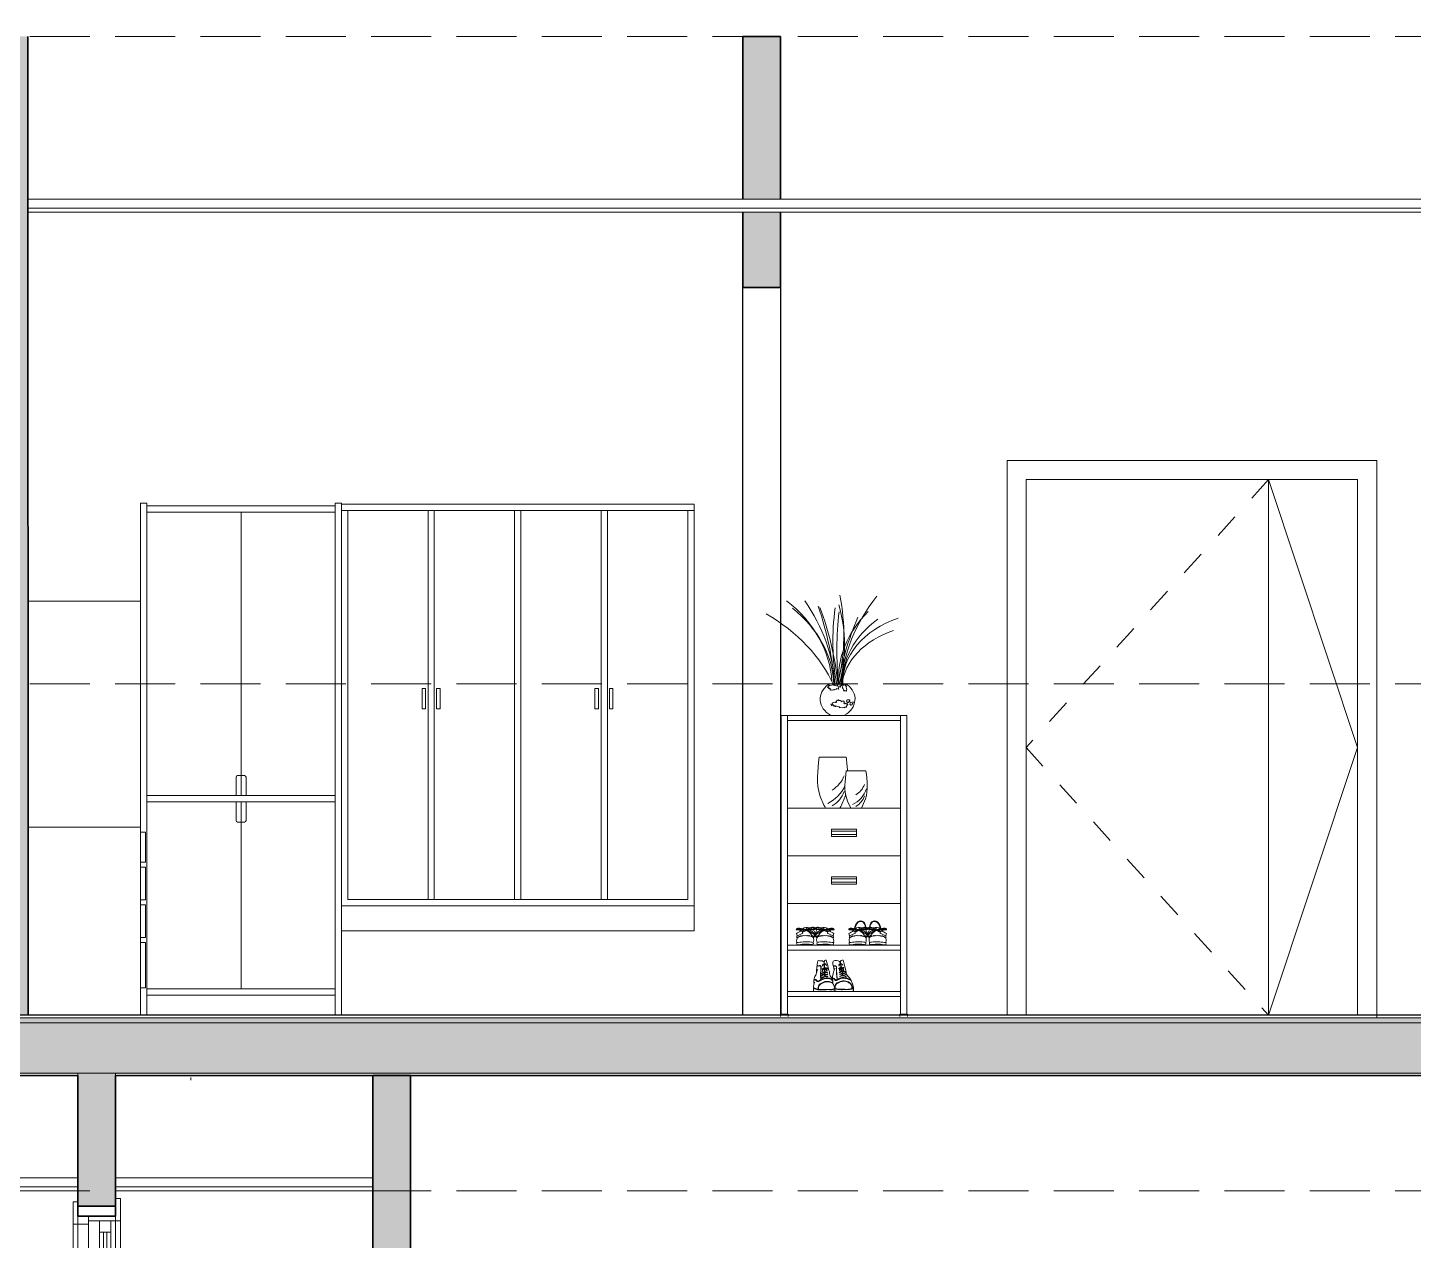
# Model space of a CAD drawing. Header units: millimetres. Extents: x -9559 to 23034, y -7226 to 22400.
# Drawn here: x 151.73 to 157.25, y 49.97 to 54.8 of the extents above; entities that cross this region are included whole.
import ezdxf

# ---------------------------------------------------------------- set-up
doc = ezdxf.new("R2010")
doc.units = ezdxf.units.MM
doc.header["$LTSCALE"] = 0.02
for name, pattern in [('0', [0]), ('ACAD_ISO02W100', [15, 12, -3]), ('DASHED2', [0.375, 0.25, -0.125])]:
    doc.linetypes.add(name, pattern=pattern)
for name, color, linetype, lineweight in [('A-CLNG', 252, 'Continuous', 9), ('A-DOOR', 8, '0', 18), ('A-DOOR-FRAM', 8, 'Continuous', 18), ('A-FLOR', 252, 'Continuous', 30), ('A-FLOR-LEVL', 251, 'ACAD_ISO02W100', 9), ('A-FLOR-MCUT', 251, 'Continuous', 18), ('A-FLOR-PATT', 8, 'Continuous', 18), ('A-GLAZ', 252, 'Continuous', 20), ('A-Mueble Baño', 9, 'Continuous', 9), ('A-Mueble cocina', 9, 'Continuous', 9), ('A-WALL', 113, 'Continuous', 18), ('AQ-MUROS', 7, 'Continuous', 35), ('S-COLS', 19, 'Continuous', 18), ('S-STRS', 9, 'Continuous', 18)]:
    doc.layers.add(name, color=color, linetype=linetype, lineweight=lineweight)

# ---------------------------------------------------------------- blocks, each defined once
blk = doc.blocks.new('Puerta de 2 hojas desigual - 1321 x 2134mm-512479-Sección 3')
at = {"layer": 'A-DOOR', "linetype": 'DASHED2', "ltscale": 15}
for p, q in [((9.1832, 6.034), (8.2172, 4.967)), ((8.2172, 4.967), (9.1832, 3.9))]:
    blk.add_line(p, q, dxfattribs=at)
at = {"layer": 'A-DOOR'}
for p, q in [((9.1832, 6.034), (9.5382, 4.967)), ((9.1832, 6.034), (9.1832, 3.9)), ((9.5382, 4.967), (9.1832, 3.9))]:
    blk.add_line(p, q, dxfattribs=at)
at = {"layer": 'A-DOOR-FRAM', "lineweight": 9}
for p, q in [((9.6142, 6.11), (8.1412, 6.11)), ((8.1412, 6.11), (8.1412, 3.9)), ((9.6142, 3.8896), (9.6142, 6.11)), ((8.2172, 6.034), (9.5382, 6.034)), ((8.2172, 3.9), (8.2172, 6.034)), ((9.5382, 6.034), (9.5382, 3.9))]:
    blk.add_line(p, q, dxfattribs=at)
blk = doc.blocks.new('Ventana corredera de 2 hojas 1 - 0915 x 1220mm-524755-Sección 3')
at = {"layer": 'A-GLAZ'}
for p, q in [((4.3982, 3.1572), (4.3982, 3.0683)), ((4.4172, 3.1572), (4.3982, 3.1572)), ((4.4172, 3.0683), (4.4172, 3.1572)), ((4.5862, 3.1699), (4.5672, 3.1699)), ((4.5672, 3.1699), (4.5672, 3.0809)), ((4.5862, 3.0809), (4.5862, 3.1699)), ((4.4593, 3.1), (4.4172, 3.1)), ((4.4172, 3.1), (4.4172, 3.0683)), ((4.4593, 3.0683), (4.4593, 3.1)), ((4.4593, 3.1), (4.4593, 3.0809)), ((4.5672, 3.1), (4.4593, 3.1)), ((4.5672, 3.0809), (4.5672, 3.1)), ((4.3982, 3.0683), (4.4172, 3.0683)), ((4.3982, 2.5317), (4.3982, 3.0683)), ((4.4172, 3.0683), (4.4172, 2.5317)), ((4.4172, 3.0683), (4.4593, 3.0683)), ((4.4172, 2.5317), (4.4172, 3.0683)), ((4.4593, 3.0809), (4.5672, 3.0809)), ((4.4593, 2.5317), (4.4593, 3.0683)), ((4.5037, 3.0365), (4.5037, 2.5635)), ((4.5037, 2.5635), (4.5037, 3.0365)), ((4.5482, 3.0365), (4.5482, 2.5635)), ((4.5672, 3.0809), (4.5862, 3.0809)), ((4.5672, 2.519), (4.5672, 3.0809)), ((4.5672, 3.0809), (4.5672, 2.519)), ((4.5862, 3.0809), (4.5862, 2.519)), ((4.3982, 2.5317), (4.3982, 2.4427)), ((4.4172, 2.5317), (4.3982, 2.5317)), ((4.4172, 2.4427), (4.4172, 2.5317)), ((4.4593, 2.5317), (4.4172, 2.5317)), ((4.4172, 2.5317), (4.4172, 2.5)), ((4.4172, 2.5), (4.4593, 2.5)), ((4.4593, 2.5), (4.4593, 2.5317)), ((4.4593, 2.519), (4.4593, 2.5)), ((4.5672, 2.519), (4.4593, 2.519)), ((4.4593, 2.5), (4.5672, 2.5)), ((4.5989, 2.519), (4.5672, 2.519)), ((4.5672, 2.519), (4.5672, 2.5)), ((4.5672, 2.5), (4.5672, 2.519)), ((4.5672, 2.5), (4.5989, 2.5)), ((4.5989, 2.5), (4.5989, 2.519)), ((4.3982, 2.4427), (4.4172, 2.4427))]:
    blk.add_line(p, q, dxfattribs=at)
at = {"layer": 'A-GLAZ', "lineweight": 18}
for p, q in [((4.5482, 3.0809), (4.5037, 3.0809)), ((4.5037, 3.0809), (4.5037, 3.0365)), ((4.5037, 3.0365), (4.5482, 3.0365)), ((4.5196, 3.0365), (4.5196, 2.5635)), ((4.5323, 3.0365), (4.5196, 3.0365)), ((4.5323, 2.5635), (4.5323, 3.0365)), ((4.5482, 3.0365), (4.5482, 3.0809)), ((4.5482, 2.5635), (4.5037, 2.5635)), ((4.5037, 2.5635), (4.5037, 2.519)), ((4.5196, 2.5635), (4.5323, 2.5635)), ((4.5482, 2.519), (4.5482, 2.5635)), ((4.5037, 2.519), (4.5482, 2.519))]:
    blk.add_line(p, q, dxfattribs=at)
blk = doc.blocks.new('Hormigón-Cuadrado-Pilar - Columna 15x15-V15-Sección 3')
at = {"layer": 'S-COLS'}
h = blk.add_hatch(dxfattribs=at)
h.set_pattern_fill('FP_2', color=256, style=0, pattern_type=2)
h.set_pattern_definition([(0, (3.374, 6.808), (0.8128, 0.2032), [0.03353, -0.57607, 0.03353, -0.57607, -3.251]), (0, (3.374, 6.808), (0.8128, 0.2032), [-1.219, 0.03353, -1.186, 0.03353, -0.57607, -1.422]), (0, (3.374, 6.808), (0.8128, 0.2032), [-3.048, 0.03353, -0.37287, 0.03353, -0.98247]), (120, (3.679, 6.91), (-0.582376, 0.602305), [0.03353, -0.57607, 0.03353, -0.57607, -3.251]), (120, (3.679, 6.91), (-0.582376, 0.602305), [-1.219, 0.03353, -1.186, 0.03353, -0.57607, -1.422]), (120, (3.679, 6.91), (-0.582376, 0.602305), [-3.048, 0.03353, -0.37287, 0.03353, -0.98247]), (240, (3.78, 7.316), (-0.230424, -0.805505), [0.03353, -0.57607, 0.03353, -0.57607, -3.251]), (240, (3.78, 7.316), (-0.230424, -0.805505), [-1.219, 0.03353, -1.186, 0.03353, -0.57607, -1.422]), (240, (3.78, 7.316), (-0.230424, -0.805505), [-3.048, 0.03353, -0.37287, 0.03353, -0.98247])])
h.paths.add_polyline_path([(7.2172, 7.7466), (7.2172, 7.8), (7.0672, 7.8), (7.0672, 7.7466)])
for p, q in [((7.0672, 7.8), (7.0672, 7.7466)), ((7.2172, 7.8), (7.0672, 7.8)), ((7.2172, 7.8), (7.2172, 7.7466))]:
    blk.add_line(p, q, dxfattribs=at)

msp = doc.modelspace()

# ---------------------------------------------------------------- hatches: boundary and pattern name
at = {"layer": 'A-FLOR'}
msp.add_hatch(color=256, dxfattribs=at).paths.add_polyline_path([(158.6713, 50.8338), (158.7072, 50.8338), (158.7072, 50.8538), (148.4072, 50.8538), (148.4072, 50.8338), (158.1706, 50.8338)])
h = msp.add_hatch(color=256, dxfattribs=at)
h.paths.add_polyline_path([(153.1631, 50.6238), (158.7072, 50.6238), (158.7072, 50.6338), (152.0822, 50.6338), (152.0822, 50.6238), (152.1616, 50.6238)])
h.paths.add_polyline_path([(149.6572, 50.6238), (151.9322, 50.6238), (151.9322, 50.6338), (149.6572, 50.6338)])
h.paths.add_polyline_path([(149.5072, 50.6238), (149.5072, 50.6338), (148.4072, 50.6338), (148.4072, 50.6238), (149.1571, 50.6238)])
at = {"layer": 'A-FLOR-PATT'}
h = msp.add_hatch(color=256, dxfattribs=at)
h.paths.add_polyline_path([(143.1322, 50.5788), (142.9822, 50.5788), (142.9822, 49.3738), (143.1322, 49.3738)])
h.paths.add_polyline_path([(148.5572, 55.7516), (148.4072, 55.7516), (148.4072, 54.0038), (148.5572, 54.0038), (148.5572, 54.0338)])
h.paths.add_polyline_path([(148.5572, 53.0238), (148.4072, 53.0238), (148.4072, 53.0066), (148.4072, 50.8638), (148.5572, 50.8638)])
h.paths.add_polyline_path([(150.4572, 54.7638), (150.3072, 54.7638), (150.3072, 53.0038), (150.4572, 53.0038), (150.4572, 53.0388)])
h.paths.add_polyline_path([(151.7322, 54.7638), (151.5822, 54.7638), (151.5822, 50.8638), (151.7335, 50.8638)])
h.paths.add_polyline_path([(154.7322, 54.7638), (154.5822, 54.7638), (154.5822, 54.7104), (154.5822, 54.1158), (154.7322, 54.1158)])
h.paths.add_polyline_path([(154.7322, 54.0638), (154.5822, 54.0638), (154.5822, 53.7638), (154.7322, 53.7638)])
h.paths.add_polyline_path([(158.8572, 55.7516), (158.7072, 55.7516), (158.7072, 53.6738), (158.8572, 53.6738)])
h.paths.add_polyline_path([(158.8572, 51.3238), (158.7072, 51.3238), (158.7072, 50.6238), (158.8572, 50.6238)])
h.paths.add_polyline_path([(158.8572, 50.6238), (158.7072, 50.6238), (158.7072, 48.9848), (158.8572, 48.9848)])
h.paths.add_polyline_path([(153.2572, 50.6238), (153.1072, 50.6238), (153.1072, 49.1038), (153.2572, 49.1038), (153.2572, 49.1338)])
h.paths.add_polyline_path([(152.0822, 49.4238), (151.9322, 49.4238), (151.9322, 49.4066), (151.9322, 46.9638), (152.0822, 46.9638)])
h.paths.add_polyline_path([(149.6572, 50.6238), (149.6572, 50.6338), (149.5072, 50.6338), (149.5072, 50.6238), (149.5072, 48.7822), (149.5072, 47.5638), (149.6572, 47.5638), (149.6572, 47.6088), (149.6572, 47.6788)])
h.paths.add_polyline_path([(149.6572, 47.4112), (149.6572, 47.5638), (149.5072, 47.5638), (149.5072, 46.9638), (149.6572, 46.9638)])
for points in [[(158.7072, 50.6338), (158.7072, 50.8338), (148.4072, 50.8338), (148.4072, 50.6338), (158.6713, 50.6338)], [(152.0822, 50.6238), (152.0822, 50.6338), (151.9322, 50.6338), (151.9322, 50.6238), (151.9322, 50.1038), (152.0822, 50.1038), (152.0822, 50.1338)]]:
    msp.add_hatch(color=256, dxfattribs=at).paths.add_polyline_path(points)

# ---------------------------------------------------------------- linework, layer by layer
at = {"layer": 'A-CLNG'}
for p, q in [((158.7072, 54.1158), (151.7322, 54.1158)), ((158.7072, 54.0798), (151.7322, 54.0798)), ((151.7322, 54.0638), (158.7072, 54.0638)), ((151.9322, 50.2158), (149.6572, 50.2158)), ((153.1072, 50.2158), (152.0822, 50.2158)), ((151.9322, 50.1798), (149.6572, 50.1798)), ((149.6572, 50.1638), (151.9322, 50.1638)), ((153.1072, 50.1798), (152.0822, 50.1798)), ((152.0822, 50.1638), (153.1072, 50.1638))]:
    msp.add_line(p, q, dxfattribs=at)
at = {"layer": 'A-FLOR'}
for p, q in [((151.7322, 50.8638), (148.5801, 50.8638)), ((158.2772, 50.8638), (151.5822, 50.8638)), ((149.6572, 50.6238), (151.9322, 50.6238)), ((152.0822, 50.6238), (158.7072, 50.6238))]:
    msp.add_line(p, q, dxfattribs=at)
at = {"layer": 'A-FLOR-LEVL'}
for p, q in [((138.4804, 54.7638), (162.7307, 54.7638)), ((138.4804, 54.0638), (162.7307, 54.0638)), ((138.4804, 52.1838), (162.7307, 52.1838)), ((138.4804, 50.8638), (162.7307, 50.8638)), ((138.4804, 50.1638), (162.7307, 50.1638))]:
    msp.add_line(p, q, dxfattribs=at)
at = {"layer": 'A-FLOR-MCUT'}
for p, q in [((158.7072, 50.8538), (148.4072, 50.8538)), ((158.7072, 50.8338), (148.4072, 50.8338)), ((158.7072, 50.6338), (148.4072, 50.6338))]:
    msp.add_line(p, q, dxfattribs=at)
at = {"layer": 'A-Mueble Baño'}
for p, q in [((151.7322, 52.5138), (151.7322, 50.8638)), ((151.7322, 52.5138), (152.1822, 52.5138)), ((152.1822, 52.5138), (152.1822, 50.8638)), ((151.7322, 51.6138), (152.1822, 51.6138)), ((152.1822, 51.5938), (152.2022, 51.5938)), ((152.2022, 51.5938), (152.2022, 51.4738)), ((152.1822, 51.4738), (152.2022, 51.4738)), ((152.1822, 51.4538), (152.2022, 51.4538)), ((152.2022, 51.4538), (152.2022, 51.3238)), ((152.1822, 51.3238), (152.2022, 51.3238)), ((152.1822, 51.3038), (152.2022, 51.3038)), ((152.2022, 51.3038), (152.2022, 51.1738)), ((152.1822, 51.1738), (152.2022, 51.1738)), ((152.1822, 51.1538), (152.2022, 51.1538)), ((152.2022, 51.1538), (152.2022, 50.9738)), ((152.1822, 50.9738), (152.2022, 50.9738)), ((151.7322, 50.8638), (152.1822, 50.8638))]:
    msp.add_line(p, q, dxfattribs=at)
at = {"layer": 'A-Mueble cocina'}
for p, q in [((152.2072, 52.9038), (152.1822, 52.9038)), ((152.1822, 52.9038), (152.1822, 50.8638)), ((152.2072, 52.9038), (152.2072, 50.8638)), ((152.9572, 52.8938), (152.2072, 52.8938)), ((152.9572, 50.8638), (152.9572, 52.9038)), ((152.9822, 52.9038), (152.9572, 52.9038)), ((152.9822, 50.8638), (152.9822, 52.9038)), ((152.9822, 52.9003), (152.9822, 51.2003)), ((154.3872, 52.9003), (152.9822, 52.9003)), ((154.3872, 51.2003), (154.3872, 52.9003)), ((152.9572, 52.8688), (152.2072, 52.8688)), ((152.5822, 52.8688), (152.5822, 51.7388)), ((154.3872, 52.8753), (152.9822, 52.8753)), ((153.0072, 52.8753), (153.0072, 51.3253)), ((153.3272, 52.8753), (153.3272, 51.3253)), ((153.3522, 52.8753), (153.3522, 51.3253)), ((153.6722, 52.8753), (153.6722, 51.3253)), ((153.6972, 52.8753), (153.6972, 51.3253)), ((154.0172, 52.8753), (154.0172, 51.3253)), ((154.0422, 52.8753), (154.0422, 51.3253)), ((154.3622, 51.3253), (154.3622, 52.8753)), ((154.9206, 52.1718), (154.9186, 52.1693)), ((154.9214, 52.1746), (154.9206, 52.1718)), ((154.921, 52.1806), (154.9263, 52.1806)), ((154.9239, 52.1768), (154.9214, 52.1746)), ((154.9263, 52.1806), (154.9239, 52.1768)), ((154.9616, 52.1715), (154.9677, 52.1718)), ((154.9632, 52.1681), (154.9616, 52.1715)), ((154.9677, 52.1718), (154.9701, 52.1706)), ((154.9701, 52.1725), (154.9714, 52.1762)), ((154.9701, 52.1706), (154.9701, 52.1725)), ((154.9714, 52.1762), (154.9762, 52.1771)), ((154.9762, 52.1771), (154.9778, 52.1743)), ((154.9778, 52.1743), (154.9787, 52.1715)), ((154.9787, 52.1715), (154.9791, 52.169)), ((154.9896, 52.1784), (154.9908, 52.1799)), ((154.9916, 52.1759), (154.9896, 52.1784)), ((154.9908, 52.1799), (154.9933, 52.1802)), ((154.9941, 52.1721), (154.9916, 52.1759)), ((154.9933, 52.1802), (154.9956, 52.1818)), ((154.9937, 52.1693), (154.9941, 52.1721)), ((154.9956, 52.1818), (154.9974, 52.1806)), ((154.9186, 52.1693), (154.9214, 52.1687)), ((154.9214, 52.1687), (154.9227, 52.17)), ((154.9227, 52.17), (154.9259, 52.1687)), ((154.9251, 52.1672), (154.9235, 52.1659)), ((154.9235, 52.1659), (154.9271, 52.1653)), ((154.9259, 52.1687), (154.9251, 52.1672)), ((154.9271, 52.1653), (154.9287, 52.1653)), ((154.9308, 52.1637), (154.9283, 52.1609)), ((154.9283, 52.1609), (154.932, 52.1594)), ((154.9287, 52.1653), (154.9308, 52.1637)), ((154.932, 52.1594), (154.934, 52.1603)), ((154.934, 52.1603), (154.9389, 52.1594)), ((154.9389, 52.1594), (154.9429, 52.1609)), ((154.9429, 52.1609), (154.9462, 52.16)), ((154.9438, 52.1615), (154.9523, 52.1637)), ((154.9462, 52.16), (154.9438, 52.1615)), ((154.9523, 52.1637), (154.9547, 52.1631)), ((154.9547, 52.1631), (154.9551, 52.1656)), ((154.9551, 52.1656), (154.9584, 52.164)), ((154.9553, 52.1142), (154.9564, 52.1173)), ((154.9564, 52.1173), (154.9575, 52.1198)), ((154.9575, 52.1198), (154.9604, 52.1185)), ((154.9584, 52.164), (154.9636, 52.1634)), ((154.9604, 52.1185), (154.9623, 52.121)), ((154.9623, 52.121), (154.9648, 52.1181)), ((154.9624, 52.1653), (154.9632, 52.1681)), ((154.9636, 52.1634), (154.9624, 52.1653)), ((154.9648, 52.1181), (154.9693, 52.1181)), ((154.9693, 52.1181), (154.9737, 52.1148)), ((154.9758, 52.1152), (154.9844, 52.1164)), ((154.9791, 52.169), (154.9815, 52.165)), ((154.9815, 52.165), (154.9839, 52.1597)), ((154.9839, 52.1597), (154.9831, 52.1569)), ((154.9831, 52.1569), (154.9864, 52.1565)), ((154.9844, 52.1164), (154.9844, 52.1135)), ((154.9864, 52.1565), (154.9872, 52.1587)), ((154.9872, 52.1587), (154.99, 52.1559)), ((154.99, 52.1559), (154.9953, 52.155)), ((154.9966, 52.1177), (154.9936, 52.1171)), ((154.9936, 52.1171), (154.9963, 52.1152)), ((154.9945, 52.1659), (154.9937, 52.1693)), ((154.9957, 52.1622), (154.9945, 52.1659)), ((154.9953, 52.1587), (154.9957, 52.1622)), ((154.9953, 52.155), (154.9953, 52.1587)), ((154.9971, 52.1206), (154.9966, 52.1177)), ((155.0014, 52.12), (154.9971, 52.1206)), ((155.006, 52.1208), (155.0014, 52.12)), ((155.0093, 52.1195), (155.006, 52.1208)), ((155.0063, 52.1156), (155.0066, 52.1191)), ((155.0066, 52.1191), (155.0093, 52.1195)), ((154.9335, 52.1011), (154.9329, 52.1032)), ((154.9329, 52.1032), (154.938, 52.103)), ((154.9351, 52.0986), (154.9335, 52.1011)), ((154.938, 52.0974), (154.9351, 52.0986)), ((154.938, 52.103), (154.9386, 52.1061)), ((154.9389, 52.1001), (154.938, 52.0974)), ((154.9386, 52.1061), (154.9405, 52.1096)), ((154.9421, 52.1001), (154.9389, 52.1001)), ((154.9405, 52.1096), (154.9434, 52.11)), ((154.9437, 52.0986), (154.9421, 52.1001)), ((154.9434, 52.11), (154.9467, 52.1113)), ((154.9443, 52.0938), (154.9437, 52.0986)), ((154.9467, 52.0972), (154.9443, 52.0938)), ((154.9467, 52.1113), (154.9491, 52.1096)), ((154.9491, 52.0963), (154.9467, 52.0972)), ((154.9491, 52.1096), (154.9526, 52.1121)), ((154.951, 52.0932), (154.9491, 52.0963)), ((154.9523, 52.0953), (154.951, 52.0932)), ((154.9553, 52.0947), (154.9523, 52.0953)), ((154.9526, 52.1121), (154.9553, 52.1106)), ((154.9553, 52.1106), (154.9553, 52.1142)), ((154.9599, 52.0938), (154.9553, 52.0947)), ((154.9626, 52.0926), (154.9599, 52.0938)), ((154.9648, 52.0942), (154.9626, 52.0926)), ((154.9669, 52.0918), (154.9648, 52.0942)), ((154.9672, 52.0887), (154.9669, 52.0918)), ((154.9718, 52.0905), (154.9672, 52.0887)), ((154.9788, 52.0891), (154.9718, 52.0905)), ((154.9737, 52.1148), (154.9758, 52.1129)), ((154.9758, 52.1129), (154.9758, 52.1152)), ((154.9839, 52.0895), (154.9788, 52.0891)), ((154.9863, 52.1113), (154.9836, 52.1081)), ((154.9836, 52.1081), (154.9866, 52.1044)), ((154.9866, 52.0884), (154.9839, 52.0895)), ((154.9844, 52.1135), (154.9863, 52.1113)), ((154.9866, 52.1044), (154.9909, 52.1057)), ((154.9871, 52.0918), (154.9866, 52.0884)), ((154.9906, 52.092), (154.9871, 52.0918)), ((154.9947, 52.0909), (154.9906, 52.092)), ((154.9909, 52.1057), (154.9909, 52.1077)), ((154.9909, 52.1077), (154.9936, 52.105)), ((154.9936, 52.105), (154.9963, 52.103)), ((154.995, 52.0953), (154.9947, 52.0909)), ((154.9985, 52.1005), (154.995, 52.0953)), ((154.9963, 52.1152), (154.9955, 52.1129)), ((154.9955, 52.1129), (154.9982, 52.1104)), ((154.9963, 52.103), (154.9963, 52.1059)), ((154.9963, 52.1059), (154.9995, 52.1025)), ((154.9982, 52.1104), (155.0012, 52.1102)), ((154.9995, 52.1025), (154.9985, 52.1005)), ((155.0012, 52.1102), (155.0039, 52.1131)), ((155.0039, 52.1131), (155.0066, 52.1115)), ((155.0079, 52.1133), (155.0063, 52.1156)), ((155.0066, 52.1115), (155.0079, 52.1133)), ((155.0074, 52.1028), (155.0098, 52.1065)), ((155.0103, 52.1013), (155.0074, 52.1028)), ((155.0098, 52.1065), (155.0109, 52.1102)), ((155.0125, 52.0988), (155.0103, 52.1013)), ((155.0109, 52.1102), (155.0209, 52.1127)), ((155.0149, 52.1001), (155.0125, 52.0988)), ((155.0163, 52.0996), (155.0149, 52.1001)), ((155.0174, 52.1036), (155.0163, 52.0996)), ((155.0187, 52.1048), (155.0174, 52.1036)), ((155.0206, 52.1092), (155.0182, 52.1075)), ((155.0182, 52.1075), (155.0187, 52.1048)), ((155.0209, 52.1127), (155.0206, 52.1092)), ((154.7347, 52.0588), (155.2347, 52.0588)), ((154.7347, 52.0588), (154.7347, 50.8688)), ((154.7597, 52.0588), (154.7597, 50.8688)), ((154.7597, 52.0388), (155.2097, 52.0388)), ((155.2097, 52.0588), (155.2097, 50.8688)), ((155.2347, 52.0588), (155.2347, 50.8688)), ((154.886, 51.8918), (154.9932, 51.8918)), ((152.5622, 51.8128), (152.5622, 51.7388)), ((152.5682, 51.8188), (152.5962, 51.8188)), ((152.6022, 51.8128), (152.6022, 51.7388)), ((154.9936, 51.8377), (155.0723, 51.8377)), ((152.2072, 51.7388), (152.9572, 51.7388)), ((152.2072, 51.7138), (152.9572, 51.7138)), ((152.5622, 51.7138), (152.5622, 51.6398)), ((152.5822, 51.7138), (152.5822, 50.9688)), ((152.6022, 51.7138), (152.6022, 51.6398)), ((155.2097, 51.6888), (154.7597, 51.6888)), ((152.5682, 51.6338), (152.5962, 51.6338)), ((154.9347, 51.5978), (155.0347, 51.5978)), ((154.9347, 51.5838), (155.0347, 51.5838)), ((154.7597, 51.4988), (155.2097, 51.4988)), ((154.9347, 51.4078), (155.0347, 51.4078)), ((154.9347, 51.3938), (155.0347, 51.3938)), ((152.9822, 51.3003), (154.3872, 51.3003)), ((153.0072, 51.3253), (154.3622, 51.3253)), ((154.7597, 51.3088), (155.2097, 51.3088)), ((152.9822, 51.2003), (154.3872, 51.2003)), ((154.7597, 51.1438), (155.2097, 51.1438)), ((154.7597, 51.1238), (155.2097, 51.1238)), ((152.2072, 50.9688), (152.9572, 50.9688)), ((154.7597, 50.9588), (155.2097, 50.9588)), ((154.8627, 50.973), (154.8628, 50.9604)), ((154.9412, 50.9598), (154.9295, 50.9588)), ((154.9484, 50.9597), (154.9412, 50.9598)), ((154.9483, 50.97), (154.9482, 50.9619)), ((154.9482, 50.9619), (154.9484, 50.9597)), ((155.0221, 50.9664), (155.0219, 50.9615)), ((155.0224, 50.9736), (155.0221, 50.9664)), ((152.2072, 50.9438), (152.9572, 50.9438)), ((154.7597, 50.9388), (155.2097, 50.9388)), ((152.1822, 50.8638), (152.9822, 50.8638)), ((154.7322, 50.8688), (154.7622, 50.8688)), ((154.7322, 50.8688), (154.7322, 50.8588)), ((154.7622, 50.8688), (154.7622, 50.8588)), ((155.2072, 50.8688), (155.2372, 50.8688)), ((155.2072, 50.8688), (155.2072, 50.8588)), ((155.2372, 50.8688), (155.2372, 50.8588))]:
    msp.add_line(p, q, dxfattribs=at)
for points in [[(153.3173, 52.1663), (153.3173, 52.0845), (153.3036, 52.0845), (153.3036, 52.1663)], [(153.3752, 52.1663), (153.3752, 52.0845), (153.3616, 52.0845), (153.3616, 52.1663)], [(154.0059, 52.1663), (154.0059, 52.0845), (153.9922, 52.0845), (153.9922, 52.1663)], [(154.0638, 52.1663), (154.0638, 52.0845), (154.0502, 52.0845), (154.0502, 52.1663)], [(154.9347, 51.6058), (155.0347, 51.6058), (155.0347, 51.5758), (154.9347, 51.5758)], [(154.9347, 51.4158), (155.0347, 51.4158), (155.0347, 51.3858), (154.9347, 51.3858)]]:
    msp.add_lwpolyline(points, close=True, dxfattribs=at)
for centre, radius, start, end in [((152.5682, 51.8128), 0.006, 90, 180), ((152.5962, 51.8128), 0.006, 0, 90), ((154.8811, 51.8564), 0.1106, 300.6056, 339.6439), ((154.854, 51.8416), 0.149, 296.4045, 334.5134), ((154.8819, 51.7937), 0.1106, 300.6056, 339.6439), ((154.9702, 51.8009), 0.1092, 296.4045, 341.4789), ((154.9901, 51.8117), 0.0811, 300.6056, 339.6439), ((154.9906, 51.7657), 0.0811, 300.6056, 339.6439), ((152.5682, 51.6398), 0.006, 180, 270), ((152.5962, 51.6398), 0.006, 270, 0), ((155.0842, 51.1965), 0.0596, 138.9442, 167.5065), ((155.0842, 51.1965), 0.0577, 138.9442, 167.5065), ((155.0513, 51.2199), 0.0198, 57.0768, 127.3678), ((155.0513, 51.2199), 0.0179, 57.0768, 127.3678), ((155.0355, 51.2113), 0.0347, 5.5276, 43.4895), ((155.0355, 51.2113), 0.0366, 4.9849, 43.4895), ((155.1224, 51.2113), 0.0366, 136.5105, 175.0151), ((155.1224, 51.2113), 0.0347, 136.5105, 174.4724), ((155.1066, 51.2199), 0.0198, 52.6322, 122.9232), ((155.1066, 51.2199), 0.0179, 52.6322, 122.9232), ((155.0737, 51.1965), 0.0577, 12.4935, 41.0558), ((155.0737, 51.1965), 0.0596, 12.4935, 41.0558), ((154.7958, 51.2058), 0.00148, 126.8752, 278.823), ((154.8038, 51.1993), 0.0117, 74.6811, 138.9378), ((154.8284, 51.1477), 0.0535, 104.3418, 128.6826), ((154.8167, 51.1942), 0.0222, 192.3775, 218.776), ((154.8139, 51.1719), 0.018, 148.1838, 171.7335), ((154.81, 51.2837), 0.0805, 260.0509, 275.5472), ((154.799, 51.2068), 0.00104, 87.0433, 226.0678), ((154.806, 51.2694), 0.0638, 263.0133, 276.0443), ((154.8057, 51.1748), 0.0336, 74.2479, 101.4332), ((153.7286, 53.4613), 2.5198, 295.1473, 295.6693), ((154.8021, 51.1786), 0.0033, 248.7397, 340.4747), ((154.8069, 51.1824), 0.00512, 251.0922, 328.2964), ((154.7994, 51.1099), 0.101, 70.73, 85.7527), ((154.825, 51.1867), 0.0194, 121.1352, 146.2367), ((154.8138, 51.1828), 0.00404, 229.6746, 327.2907), ((154.8111, 51.2146), 0.00882, 280.5029, 301.6422), ((154.8092, 51.1687), 0.0389, 61.753, 81.7229), ((154.8106, 51.1911), 0.00957, 354.2104, 61.4538), ((154.82, 51.1855), 0.00564, 240.5271, 313.3313), ((154.822, 51.191), 0.0132, 64.6476, 108.6665), ((154.8529, 51.1532), 0.0558, 107.5826, 128.4054), ((154.8362, 51.1805), 0.0332, 71.1894, 121.2529), ((154.8818, 51.0963), 0.1161, 112.6928, 122.3746), ((154.8273, 51.1852), 0.00511, 228.0653, 317.6552), ((154.8353, 51.187), 0.00673, 231.6061, 308.3939), ((154.836, 51.2069), 0.00148, 125.2967, 218.7051), ((154.7615, 51.0909), 0.1335, 46.6239, 56.7329), ((154.8379, 51.2059), 0.00354, 109.2322, 141.235), ((154.8364, 51.2049), 0.00158, 291.9885, 103.6744), ((154.8367, 51.2056), 0.00373, 313.8807, 88.0951), ((154.8382, 51.2037), 0.0013, 193.8798, 319.3546), ((154.7817, 51.0974), 0.1201, 51.5682, 61.3996), ((154.8428, 51.1842), 0.00411, 215.6958, 317.86), ((154.8417, 51.1746), 0.0282, 14.3402, 93.511), ((154.8487, 51.3048), 0.1011, 265.1124, 282.0656), ((154.8571, 51.1928), 0.0218, 88.786, 140.8868), ((154.8486, 51.2925), 0.0863, 264.4742, 281.1126), ((154.8577, 51.1951), 0.0181, 76.3652, 141.7391), ((154.8505, 51.1853), 0.00605, 219.8477, 296.7445), ((154.8492, 51.1922), 0.0189, 51.6514, 88.7356), ((154.8592, 51.1858), 0.00632, 102.4362, 177.9102), ((154.8326, 51.1573), 0.0352, 31.2815, 54.8502), ((154.8562, 51.1804), 0.00307, 190.1271, 315.4144), ((154.8597, 51.1904), 0.0243, 65.437, 94.9948), ((154.8233, 51.1434), 0.0596, 38.191, 54.6694), ((154.8636, 51.1792), 0.0053, 190.076, 256.1907), ((154.8598, 51.1925), 0.0202, 67.7597, 83.8417), ((154.8329, 51.1838), 0.0363, 356.4465, 35.0697), ((154.8704, 51.1714), 0.00878, 91.4483, 151.9801), ((154.8634, 51.1828), 0.00727, 264.2127, 339.2158), ((154.8679, 51.209), 0.00296, 168.3421, 225.3247), ((154.8799, 51.1904), 0.0243, 85.0052, 127.8649), ((154.891, 51.3048), 0.1011, 255.6055, 274.8876), ((154.8798, 51.1925), 0.0202, 96.1583, 124.5859), ((154.8911, 51.2925), 0.0863, 254.7236, 275.5258), ((154.9163, 51.1434), 0.0596, 125.3306, 141.809), ((154.8692, 51.1714), 0.00878, 28.0199, 88.5517), ((154.8763, 51.1828), 0.00727, 200.7842, 275.7873), ((154.8598, 51.1925), 0.0202, 55.4141, 60.3812), ((154.8486, 51.2925), 0.0863, 284.2572, 285.2764), ((154.9068, 51.1838), 0.0363, 144.9303, 183.5535), ((154.898, 51.1746), 0.0282, 86.489, 165.6598), ((154.8597, 51.1904), 0.0243, 52.1351, 59.2083), ((154.8717, 51.209), 0.00296, 335.8609, 11.6579), ((154.907, 51.1573), 0.0352, 125.1498, 148.7185), ((154.876, 51.1792), 0.0053, 283.8093, 349.924), ((154.8819, 51.1951), 0.0181, 38.2609, 103.6348), ((154.8904, 51.1922), 0.0189, 91.2644, 128.3486), ((154.8834, 51.1804), 0.00307, 224.5856, 349.8729), ((154.8805, 51.1858), 0.00632, 2.0898, 77.5638), ((154.8825, 51.1928), 0.0218, 39.1132, 91.214), ((154.9579, 51.0974), 0.1201, 118.6004, 128.4318), ((154.9781, 51.0909), 0.1335, 123.2671, 133.3761), ((154.8892, 51.1853), 0.00605, 243.2555, 320.1523), ((154.9035, 51.1805), 0.0332, 58.7471, 108.8106), ((154.8969, 51.1842), 0.00411, 222.14, 324.3042), ((154.903, 51.2056), 0.00373, 91.9049, 226.1193), ((154.9044, 51.187), 0.00673, 231.6061, 308.3939), ((154.9014, 51.2037), 0.0013, 220.6454, 346.1202), ((154.9032, 51.2049), 0.00158, 76.3256, 248.0115), ((154.8578, 51.0963), 0.1161, 57.6254, 67.3072), ((154.9017, 51.2059), 0.00354, 38.765, 70.7678), ((154.8867, 51.1532), 0.0558, 51.5946, 72.4174), ((154.9036, 51.2069), 0.00148, 321.2949, 54.7033), ((154.9402, 51.1099), 0.101, 94.2473, 109.27), ((154.9123, 51.1852), 0.00511, 222.3448, 311.9347), ((154.9304, 51.1687), 0.0389, 98.2771, 118.247), ((154.9177, 51.191), 0.0132, 71.3335, 115.3524), ((154.9196, 51.1855), 0.00564, 226.6687, 299.4729), ((154.929, 51.1911), 0.00957, 118.5462, 185.7896), ((156.011, 53.4613), 2.5198, 244.3307, 244.8527), ((154.9297, 51.2837), 0.0805, 264.4528, 279.9491), ((154.9258, 51.1828), 0.00404, 212.7093, 310.3254), ((154.9285, 51.2146), 0.00882, 238.3578, 259.4971), ((154.9112, 51.1477), 0.0535, 51.3174, 75.6582), ((154.9146, 51.1867), 0.0194, 33.7633, 58.8648), ((154.9339, 51.1748), 0.0336, 78.5668, 105.7521), ((154.9336, 51.2694), 0.0638, 263.9557, 276.9867), ((154.9328, 51.1824), 0.00512, 211.7036, 288.9078), ((154.9358, 51.1993), 0.0117, 41.0622, 105.3189), ((154.9375, 51.1786), 0.0033, 199.5253, 291.2603), ((154.9229, 51.1942), 0.0222, 321.224, 347.6225), ((154.9407, 51.2068), 0.00104, 313.9322, 92.9567), ((154.9258, 51.1719), 0.018, 8.2665, 31.8162), ((154.9438, 51.2058), 0.00148, 261.177, 53.1248), ((155.005, 51.2058), 0.00148, 126.8752, 278.823), ((155.0129, 51.1993), 0.0117, 74.6811, 138.9378), ((155.0375, 51.1477), 0.0535, 104.3418, 128.6826), ((155.0258, 51.1942), 0.0222, 192.3775, 218.776), ((155.0191, 51.2837), 0.0805, 260.0509, 275.5472), ((155.023, 51.1719), 0.018, 148.1838, 171.7335), ((155.0081, 51.2068), 0.00104, 87.0433, 226.0678), ((155.0151, 51.2694), 0.0638, 263.0133, 276.0443), ((155.0148, 51.1748), 0.0336, 74.2479, 101.4332), ((153.9377, 53.4613), 2.5198, 295.1473, 295.6693), ((155.0112, 51.1786), 0.0033, 248.7397, 340.4747), ((155.016, 51.1824), 0.00512, 251.0922, 328.2964), ((155.0085, 51.1099), 0.101, 70.73, 85.7527), ((155.0342, 51.1867), 0.0194, 121.1352, 146.2367), ((155.023, 51.1828), 0.00404, 229.6746, 327.2907), ((155.0203, 51.2146), 0.00882, 280.5029, 301.6422), ((155.0183, 51.1687), 0.0389, 61.753, 81.7229), ((155.0197, 51.1911), 0.00957, 354.2104, 61.4538), ((155.0291, 51.1855), 0.00564, 240.5271, 313.3313), ((155.0311, 51.191), 0.0132, 64.6476, 108.6665), ((155.062, 51.1532), 0.0558, 107.5826, 128.4054), ((155.0453, 51.1805), 0.0332, 71.1894, 121.2529), ((155.0909, 51.0963), 0.1161, 112.6928, 122.3746), ((155.0364, 51.1852), 0.00511, 228.0653, 317.6552), ((155.0444, 51.187), 0.00673, 231.6061, 308.3939), ((155.0452, 51.2069), 0.00148, 125.2967, 218.7051), ((154.9706, 51.0909), 0.1335, 46.6239, 56.7329), ((155.0471, 51.2059), 0.00354, 109.2322, 141.235), ((155.0455, 51.2049), 0.00158, 291.9885, 103.6744), ((155.0458, 51.2056), 0.00373, 313.8807, 88.0951), ((155.0474, 51.2037), 0.0013, 193.8798, 319.3546), ((154.9909, 51.0974), 0.1201, 51.5682, 61.3996), ((155.0519, 51.1842), 0.00411, 215.6958, 317.86), ((155.0508, 51.1746), 0.0282, 14.3402, 93.511), ((155.0578, 51.3048), 0.1011, 265.1124, 282.0656), ((155.0663, 51.1928), 0.0218, 88.786, 140.8868), ((155.0577, 51.2925), 0.0863, 264.4742, 281.1126), ((155.0669, 51.1951), 0.0181, 76.3652, 141.7391), ((155.0596, 51.1853), 0.00605, 219.8477, 296.7445), ((155.0583, 51.1922), 0.0189, 51.6514, 88.7356), ((155.0683, 51.1858), 0.00632, 102.4362, 177.9102), ((155.0417, 51.1573), 0.0352, 31.2815, 54.8502), ((155.0653, 51.1804), 0.00307, 190.1271, 315.4144), ((155.0688, 51.1904), 0.0243, 65.437, 94.9948), ((155.0324, 51.1434), 0.0596, 38.191, 54.6694), ((155.0727, 51.1792), 0.0053, 190.076, 256.1907), ((155.058, 51.21), 0.0125, 346.4834, 13.2228), ((155.069, 51.1925), 0.0202, 67.7597, 83.8417), ((155.042, 51.1838), 0.0363, 356.4465, 35.0697), ((155.0795, 51.1714), 0.00878, 91.4483, 151.9801), ((155.0725, 51.1828), 0.00727, 264.2127, 339.2158), ((155.0488, 51.2102), 0.0235, 352.9545, 5.5313), ((155.0891, 51.1904), 0.0243, 85.0052, 127.8649), ((155.077, 51.209), 0.00296, 168.3421, 225.3247), ((155.1001, 51.3048), 0.1011, 255.6055, 274.8876), ((155.0889, 51.1925), 0.0202, 96.1583, 124.5859), ((155.1002, 51.2925), 0.0863, 254.7236, 275.5258), ((155.1254, 51.1434), 0.0596, 125.3306, 141.809), ((155.0784, 51.1714), 0.00878, 28.0199, 88.5517), ((155.0854, 51.1828), 0.00727, 200.7842, 275.7873), ((155.069, 51.1925), 0.0202, 55.4141, 60.3812), ((155.0577, 51.2925), 0.0863, 284.2572, 285.2764), ((155.1159, 51.1838), 0.0363, 144.9303, 183.5535), ((155.1071, 51.1746), 0.0282, 86.489, 165.6598), ((155.0688, 51.1904), 0.0243, 52.1351, 59.2083), ((155.0809, 51.209), 0.00296, 335.8609, 11.6579), ((155.1091, 51.2102), 0.0235, 174.4687, 187.0455), ((155.1162, 51.1573), 0.0352, 125.1498, 148.7185), ((155.0852, 51.1792), 0.0053, 283.8093, 349.924), ((155.091, 51.1951), 0.0181, 38.2609, 103.6348), ((155.0999, 51.21), 0.0125, 166.7772, 193.5166), ((155.0996, 51.1922), 0.0189, 91.2644, 128.3486), ((155.0926, 51.1804), 0.00307, 224.5856, 349.8729), ((155.0896, 51.1858), 0.00632, 2.0898, 77.5638), ((155.0916, 51.1928), 0.0218, 39.1132, 91.214), ((155.167, 51.0974), 0.1201, 118.6004, 128.4318), ((155.1873, 51.0909), 0.1335, 123.2671, 133.3761), ((155.0983, 51.1853), 0.00605, 243.2555, 320.1523), ((155.1126, 51.1805), 0.0332, 58.7471, 108.8106), ((155.106, 51.1842), 0.00411, 222.14, 324.3042), ((155.1121, 51.2056), 0.00373, 91.9049, 226.1193), ((155.1135, 51.187), 0.00673, 231.6061, 308.3939), ((155.1105, 51.2037), 0.0013, 220.6454, 346.1202), ((155.1124, 51.2049), 0.00158, 76.3256, 248.0115), ((155.067, 51.0963), 0.1161, 57.6254, 67.3072), ((155.1108, 51.2059), 0.00354, 38.765, 70.7678), ((155.0959, 51.1532), 0.0558, 51.5946, 72.4174), ((155.1127, 51.2069), 0.00148, 321.2949, 54.7033), ((155.1494, 51.1099), 0.101, 94.2473, 109.27), ((155.1215, 51.1852), 0.00511, 222.3448, 311.9347), ((155.1395, 51.1687), 0.0389, 98.2771, 118.247), ((155.1268, 51.191), 0.0132, 71.3335, 115.3524), ((155.1287, 51.1855), 0.00564, 226.6687, 299.4729), ((155.1382, 51.1911), 0.00957, 118.5462, 185.7896), ((156.2202, 53.4613), 2.5198, 244.3307, 244.8527), ((155.1388, 51.2837), 0.0805, 264.4528, 279.9491), ((155.1349, 51.1828), 0.00404, 212.7093, 310.3254), ((155.1376, 51.2146), 0.00882, 238.3578, 259.4971), ((155.1203, 51.1477), 0.0535, 51.3174, 75.6582), ((155.1237, 51.1867), 0.0194, 33.7633, 58.8648), ((155.1431, 51.1748), 0.0336, 78.5668, 105.7521), ((155.1428, 51.2694), 0.0638, 263.9557, 276.9867), ((155.1419, 51.1824), 0.00512, 211.7036, 288.9078), ((155.145, 51.1993), 0.0117, 41.0622, 105.3189), ((155.1467, 51.1786), 0.0033, 199.5253, 291.2603), ((155.1321, 51.1942), 0.0222, 321.224, 347.6225), ((155.1498, 51.2068), 0.00104, 313.9322, 92.9567), ((155.1349, 51.1719), 0.018, 8.2665, 31.8162), ((155.1529, 51.2058), 0.00148, 261.177, 53.1248), ((154.8192, 51.1611), 0.0234, 141.7239, 196.4633), ((154.7998, 51.1518), 0.00399, 138.9661, 218.1363), ((154.7975, 51.1795), 0.00526, 254.5208, 310.9122), ((154.8021, 51.1476), 0.00564, 161.5237, 218.7406), ((154.8004, 51.164), 0.0102, 249.2402, 282.5947), ((154.8334, 50.9358), 0.2113, 84.5471, 99.7429), ((154.8307, 51.5305), 0.3867, 265.7839, 274.226), ((154.8407, 50.8586), 0.2979, 92.4072, 97.3441), ((154.8355, 50.9297), 0.2267, 85.0546, 91.8394), ((154.8385, 51.0511), 0.0962, 76.4037, 81.0551), ((154.8638, 51.182), 0.0279, 251.7367, 266.3181), ((154.8565, 51.1479), 0.00571, 324.8493, 13.0869), ((154.8344, 51.1646), 0.0295, 339.3017, 18.7042), ((154.8594, 51.1517), 0.0036, 317.0847, 43.8763), ((154.8635, 51.1747), 0.00138, 208.6075, 42.151), ((154.8761, 51.1747), 0.00138, 137.849, 331.3925), ((154.9052, 51.1646), 0.0295, 161.2958, 200.6983), ((154.882, 51.151), 0.00532, 144.218, 215.0113), ((154.8803, 51.1471), 0.0028, 161.5297, 231.0138), ((154.8759, 51.182), 0.0279, 273.6819, 288.2633), ((154.8916, 51.0524), 0.0935, 93.3467, 98.066), ((154.9108, 51.4821), 0.3382, 264.8648, 274.5192), ((154.9041, 50.9297), 0.2267, 88.1606, 94.9454), ((154.908, 50.9357), 0.2112, 80.7263, 95.9262), ((154.8989, 50.8586), 0.2979, 82.6559, 87.5928), ((154.9392, 51.164), 0.0102, 257.4053, 290.7598), ((154.9204, 51.1611), 0.0234, 343.5367, 38.2761), ((154.9422, 51.1795), 0.00526, 229.0878, 285.4792), ((154.9376, 51.1476), 0.00564, 321.2594, 18.4763), ((154.9398, 51.1518), 0.00399, 321.8637, 41.0339), ((155.0284, 51.1611), 0.0234, 141.7239, 196.4633), ((155.009, 51.1518), 0.00399, 138.9661, 218.1363), ((155.0066, 51.1795), 0.00526, 254.5208, 310.9122), ((155.0112, 51.1476), 0.00564, 161.5237, 218.7406), ((155.0096, 51.164), 0.0102, 249.2402, 282.5947), ((155.0425, 50.9358), 0.2113, 84.5471, 99.7429), ((155.0398, 51.5305), 0.3867, 265.7839, 274.226), ((155.0499, 50.8586), 0.2979, 92.4072, 97.3441), ((155.0446, 50.9297), 0.2267, 85.0546, 91.8394), ((155.0477, 51.0511), 0.0962, 76.4037, 81.0551), ((155.0729, 51.182), 0.0279, 251.7367, 266.3181), ((155.0656, 51.1479), 0.00571, 324.8493, 13.0869), ((155.0435, 51.1646), 0.0295, 339.3017, 18.7042), ((155.0685, 51.1517), 0.0036, 317.0847, 43.8763), ((155.0727, 51.1747), 0.00138, 208.6075, 42.151), ((155.0852, 51.1747), 0.00138, 137.849, 331.3925), ((155.1144, 51.1646), 0.0295, 161.2958, 200.6983), ((155.0911, 51.151), 0.00532, 144.218, 215.0113), ((155.0894, 51.1471), 0.0028, 161.5297, 231.0138), ((155.085, 51.182), 0.0279, 273.6819, 288.2633), ((155.1007, 51.0524), 0.0935, 93.3467, 98.066), ((155.1199, 51.4821), 0.3382, 264.8648, 274.5192), ((155.1133, 50.9297), 0.2267, 88.1606, 94.9454), ((155.1171, 50.9357), 0.2112, 80.7263, 95.9262), ((155.108, 50.8586), 0.2979, 82.6559, 87.5928), ((155.1483, 51.164), 0.0102, 257.4053, 290.7598), ((155.1295, 51.1611), 0.0234, 343.5367, 38.2761), ((155.1513, 51.1795), 0.00526, 229.0878, 285.4792), ((155.1467, 51.1476), 0.00564, 321.2594, 18.4763), ((155.1489, 51.1518), 0.00399, 321.8637, 41.0339), ((155.0787, 51.0351), 0.2037, 168.4366, 180.7414), ((154.8672, 51.0811), 0.013, 336.5788, 0.7847), ((154.8829, 51.0663), 0.0152, 71.7923, 99.8441), ((154.8913, 51.0439), 0.037, 78.6985, 95.6746), ((154.8966, 51.0704), 0.00994, 352.1969, 78.5688), ((154.907, 51.0611), 0.00803, 359.9129, 193.9481), ((154.9072, 51.0591), 0.00803, 13.8609, 180.7969), ((154.944, 51.0729), 0.0377, 170.2218, 185.756), ((154.9117, 51.079), 0.00489, 66.1498, 177.1487), ((154.9391, 51.0629), 0.0322, 172.3884, 198.457), ((154.7681, 51.0272), 0.1561, 6.9446, 21.1482), ((154.974, 51.0701), 0.0336, 163.9973, 203.6366), ((154.9531, 51.0582), 0.024, 54.3889, 118.407), ((154.9726, 51.0618), 0.00803, 5.4188, 199.454), ((154.973, 51.0599), 0.00803, 19.3668, 186.3028), ((154.9501, 51.0684), 0.0194, 1.7172, 28.6504), ((154.9315, 51.0524), 0.0413, 1.76, 21.2304), ((154.9783, 51.0754), 0.00824, 70.1727, 173.8131), ((155.0074, 51.0778), 0.0373, 182.3573, 193.2385), ((154.0145, 50.8756), 0.9769, 10.5027, 11.3545), ((157.7151, 51.7672), 2.8183, 194.0481, 194.8915), ((154.9519, 50.9774), 0.0924, 147.5763, 159.8128), ((154.958, 51.0115), 0.0855, 154.9871, 169.5414), ((154.877, 51.0987), 0.0396, 269.3563, 285.4691), ((154.9179, 50.9564), 0.056, 85.297, 124.0984), ((154.8878, 51.0555), 0.00511, 345.2331, 93.7542), ((155.1958, 51.0249), 0.3044, 174.4789, 183.5521), ((154.896, 51.0211), 0.00084, 140.4451, 331.0213), ((154.9104, 51.0076), 0.0206, 64.9443, 137.1356), ((154.8964, 51.0294), 0.000738, 139.3736, 285.2167), ((154.9091, 51.0213), 0.0158, 49.8484, 147.1705), ((154.8973, 51.0123), 0.000896, 134.2674, 304.3538), ((154.9096, 51.017), 0.0175, 56.953, 138.2667), ((154.9127, 50.9949), 0.0242, 72.5118, 131.7441), ((154.9119, 50.9981), 0.0272, 76.8873, 124.0321), ((154.8985, 51.0397), 0.00117, 148.6277, 229.3475), ((154.912, 51.0385), 0.0146, 141.0172, 172.9664), ((154.895, 51.0423), 0.00452, 308.4531, 331.7548), ((154.9146, 50.9908), 0.0267, 79.6906, 128.9873), ((154.901, 51.0476), 0.00302, 162.2911, 203.739), ((154.9057, 51.0398), 0.0116, 12.1329, 131.023), ((154.9049, 51.0369), 0.0116, 18.806, 125.5577), ((154.9112, 51.0382), 0.0124, 123.8092, 170.5753), ((154.912, 51.0385), 0.0146, 75.6855, 118.8167), ((154.9622, 51.033), 0.0564, 178.8844, 185.3291), ((154.9622, 51.033), 0.0564, 169.7592, 176.1487), ((155.4118, 51.0668), 0.5057, 179.9682, 181.6803), ((154.9622, 51.033), 0.0564, 188.3598, 194.8675), ((155.4118, 51.0668), 0.5057, 182.087, 182.6963), ((154.9067, 51.043), 3.364982028745516e-16, 354.5597, 359.9523), ((154.9747, 51.0403), 0.0667, 173.4379, 182.8018), ((154.9622, 51.033), 0.0564, 196.7738, 197.9936), ((154.9747, 51.0403), 0.0667, 185.0539, 188.3986), ((154.8409, 51.0237), 0.0682, 353.1324, 354.2002), ((154.8409, 51.0237), 0.0682, 3.7336, 5.7755), ((154.8409, 51.0237), 0.0682, 355.8093, 1.2445), ((154.9112, 51.0382), 0.0124, 67.5548, 95.9088), ((154.9159, 51.0512), 0.00152, 272.8215, 98.6083), ((154.9155, 51.0422), 0.00154, 285.5045, 1.3966), ((154.9187, 51.0254), 0.000961, 233.6974, 63.0491), ((154.9038, 51.0331), 0.0231, 352.2867, 49.3236), ((154.9188, 51.0326), 0.000947, 289.4833, 57.8269), ((154.9197, 51.0175), 0.00054, 234.4279, 54.4559), ((154.9228, 50.9941), 0.0181, 14.0299, 91.1437), ((154.9507, 51.0321), 0.024, 184.8966, 231.8494), ((154.9058, 50.9958), 0.0347, 4.3631, 30.013), ((155.0348, 51.0084), 0.0961, 153.2895, 180.9726), ((154.9472, 51.0755), 0.0162, 250.9479, 276.169), ((154.8984, 51.043), 0.0468, 358.7621, 16.9562), ((154.9493, 51.0543), 0.00511, 345.2331, 93.7542), ((155.2324, 51.0489), 0.2782, 179.1743, 188.6656), ((154.9824, 50.9731), 0.0413, 72.47, 123.9077), ((154.9715, 51.0403), 0.0135, 16.0381, 125.5059), ((154.9666, 51.0506), 0.00302, 167.797, 209.2449), ((154.9707, 51.0372), 0.0137, 22.157, 119.6307), ((154.967, 51.0342), 0.000947, 133.2301, 261.5736), ((154.9676, 51.0431), 0.00117, 154.1336, 234.8534), ((154.9787, 51.025), 0.0158, 43.8864, 141.2085), ((154.9734, 51.0448), 0.00698, 119.3963, 189.4002), ((154.9638, 51.0454), 0.00452, 313.959, 337.2607), ((154.979, 51.0207), 0.0175, 52.7902, 134.1039), ((154.9685, 51.0272), 0.000961, 128.0079, 317.3596), ((154.9801, 51.0113), 0.0206, 53.9213, 126.1127), ((154.9773, 51.0414), 0.0096, 108.8983, 166.0433), ((154.9691, 51.0192), 0.00054, 136.601, 316.6291), ((154.9802, 50.9984), 0.0242, 59.3128, 118.5452), ((154.9804, 51.0017), 0.0272, 67.0249, 114.1696), ((154.9792, 50.994), 0.0267, 62.0696, 111.3663), ((154.9849, 51.0475), 0.0114, 164.5784, 217.9013), ((154.9798, 51.0399), 0.0146, 81.1914, 111.8251), ((154.99, 51.0494), 0.015, 177.0547, 215.3769), ((154.9107, 51.0311), 0.0667, 2.6583, 6.003), ((155.0452, 51.0405), 0.0682, 185.2815, 187.3234), ((155.0452, 51.0405), 0.0682, 189.8124, 195.2476), ((154.979, 51.0394), 0.0124, 73.0607, 93.0732), ((154.9243, 51.0263), 0.0564, 5.7278, 12.1725), ((155.0452, 51.0405), 0.0682, 196.8567, 197.9246), ((154.9243, 51.0263), 0.0564, 353.0633, 354.2831), ((154.9243, 51.0263), 0.0564, 356.1894, 2.6971), ((154.9824, 51.0528), 0.00152, 278.3274, 104.1142), ((154.9829, 51.0438), 0.00154, 291.0104, 6.9025), ((154.9897, 51.0354), 0.000738, 265.8402, 51.6834), ((154.9916, 51.0273), 0.00084, 220.0356, 50.6118), ((154.9337, 51.0275), 0.0598, 1.5412, 15.0229), ((154.9921, 51.0184), 0.000896, 246.7032, 56.7896), ((155.0181, 51.0412), 0.0274, 206.3569, 226.8305), ((154.9846, 50.9694), 0.0442, 50.2078, 76.6712), ((154.9675, 50.9829), 0.0498, 17.6429, 50.3503), ((154.8652, 50.973), 0.00248, 123.9983, 213.3715), ((154.8672, 50.9642), 0.0058, 221.419, 247.9607), ((154.8916, 51.0274), 0.0626, 242.9493, 276.6444), ((154.899, 50.9779), 0.0353, 150.06, 186.8768), ((154.8928, 51.0248), 0.0588, 240.5711, 271.4923), ((155.0721, 50.9999), 0.2071, 177.3939, 183.1692), ((154.8703, 51.0011), 0.00572, 26.6851, 159.083), ((154.8812, 51.0065), 0.00643, 206.0292, 324.644), ((154.903, 50.9725), 0.0216, 104.6969, 194.64), ((154.9163, 50.6779), 0.289, 88.8739, 94.366), ((154.9174, 50.9622), 0.0369, 50.9983, 122.4568), ((154.9193, 50.6664), 0.2995, 88.2804, 93.9298), ((154.9291, 51.019), 0.0526, 262.3006, 286.3687), ((154.9345, 50.9913), 0.0263, 256.4199, 299.2519), ((154.9432, 51.0057), 0.00572, 26.6851, 141.6784), ((154.9593, 50.9951), 0.0191, 169.8086, 215.2673), ((154.9198, 50.9726), 0.0264, 359.9945, 25.5965), ((154.9426, 50.9719), 0.00365, 290.2777, 10.4804), ((154.9463, 50.97), 0.00192, 301.6107, 91.7721), ((154.9696, 50.9754), 0.0216, 104.6969, 192.4937), ((154.9702, 51.038), 0.0707, 251.7225, 264.5326), ((154.9677, 51.0291), 0.063, 251.974, 266.5441), ((154.9541, 51.0111), 0.00643, 206.0292, 324.644), ((154.9436, 50.8351), 0.1247, 82.8382, 87.82), ((154.9824, 52.1628), 1.1954, 269.0944, 270.2997), ((154.9742, 51.1116), 0.1458, 265.9677, 273.4296), ((154.9835, 50.9592), 0.0419, 55.754, 117.7011), ((154.989, 51.1395), 0.1735, 267.9774, 278.388), ((154.9965, 51.0264), 0.0594, 262.4049, 290.7291), ((154.9951, 50.9748), 0.0225, 349.6689, 57.8292), ((155.0155, 50.9748), 0.00704, 260.8829, 350.3978), ((154.9687, 50.9723), 0.0529, 8.3824, 28.9972), ((155.0113, 50.9774), 0.0191, 283.652, 303.526), ((155.0117, 50.9784), 0.00954, 307.7925, 350.3263), ((155.0117, 50.9784), 0.00954, 350.3263, 10.2411), ((155.02, 50.9744), 0.00254, 340.839, 65.7067)]:
    msp.add_arc(centre, radius, start, end, dxfattribs=at)
at = {"layer": 'A-Mueble cocina', "linetype": 'DASHED2', "ltscale": 0.3}
for centre, radius, start, end in [((154.8779, 51.1), 0.0396, 268.2209, 285.4691), ((154.8888, 51.0567), 0.00511, 345.2331, 93.7542), ((155.1967, 51.0261), 0.3044, 174.4789, 183.6934), ((154.9477, 51.0779), 0.0174, 251.0743, 277.0861), ((154.9502, 51.0555), 0.00511, 345.2331, 93.7542), ((155.2337, 51.0498), 0.2786, 179.0993, 188.731), ((154.869, 50.9989), 0.00583, 23.9922, 133.4068), ((154.8802, 51.0047), 0.00683, 210.4751, 305.5195), ((154.9042, 50.9708), 0.0216, 104.6969, 190.5848), ((154.8567, 51.0609), 0.0676, 294.0298, 305.9531), ((154.9184, 50.9572), 0.0537, 84.4058, 114.2914), ((154.9185, 50.9606), 0.0369, 52.7774, 122.4568), ((154.9229, 50.9924), 0.0182, 17.1381, 87.446), ((154.9431, 51.005), 0.00425, 12.2405, 165.0151), ((154.9531, 51.0093), 0.00683, 210.4751, 305.5195), ((154.9707, 50.9738), 0.0216, 104.6969, 188.8326), ((159.2058, 42.6768), 9.3483, 116.94785, 117.03214), ((154.9841, 50.9607), 0.0388, 54.1244, 119.0528), ((154.9823, 50.966), 0.0459, 71.3365, 106.4404), ((154.9902, 50.9717), 0.0384, 53.2077, 79.8072), ((154.9942, 50.9736), 0.0224, 351.7266, 55.758)]:
    msp.add_arc(centre, radius, start, end, dxfattribs=at)
at = {"layer": 'A-Mueble cocina'}
for centre, major_axis, ratio, start_param, end_param in [((154.294, 52.1715), (-0.6431, 0), 0.769231, 3.186401, 3.910762), ((153.9245, 52.1421), (1.0255, 0), 0.769231, 0.045555, 0.491916), ((153.6591, 52.3781), (1.325, 0), 0.769231, -0.182475, 0.156808), ((155.9649, 52.1347), (0.9949, 0), 0.769231, 2.594008, 3.086901), ((154.2002, 51.9796), (0.7874, 0), 0.769231, 0.334132, 0.925005), ((154.355, 52.1708), (0.5894, 0), 0.769231, 0.021468, 0.767356), ((152.9342, 52.0917), (-2.0163, 0), 0.769231, 3.197518, 3.403835), ((152.9616, 52.0635), (-2.0049, 0), 0.769231, 3.223978, 3.421138), ((156.5272, 52.3526), (1.5869, 0), 0.769231, 3.030949, 3.28443), ((157.3199, 52.3119), (2.3636, 0.0023), 0.782096, 3.053759, 3.21078), ((155.5118, 52.2108), (-0.5483, 0), 0.769231, -0.668195, 0.072251), ((156.8724, 51.9838), (1.9298, 0), 0.769231, 2.822287, 3.011906), ((153.9832, 52.3364), (1.0037, 0), 0.769231, -0.203959, 0.212916), ((155.3428, 52.1883), (-0.3634, 0), 0.769231, -1.170375, 0.036729), ((155.4338, 52.1871), (0.4566, 0), 0.769231, 2.330157, 3.166077), ((155.3167, 52.1542), (-0.3429, 0), 0.769231, -1.164866, -0.09323), ((154.9867, 52.1221), (-0.097, 0.0049), 0.803764, -0.786159, 1.006029), ((154.9617, 52.131), (-0.0565, 0.0246), 0.787975, -0.863162, -0.49569), ((154.9626, 52.2129), (0.0485, 0), 0.769231, 4.177491, 5.156131), ((154.9723, 52.1437), (0.0335, 0.0254), 0.799488, 0.545023, 0.839682), ((154.9316, 52.1221), (0.097, 0.0049), 0.803764, -1.006029, 0.786159)]:
    msp.add_ellipse(centre, major_axis=major_axis, ratio=ratio, start_param=start_param, end_param=end_param, dxfattribs=at)
for points in [[(154.886, 51.8918), (154.8886, 51.7391), (154.9109, 51.6888)], [(154.9936, 51.8377), (154.9955, 51.7257), (155.0119, 51.6888)], [(155.0723, 51.8377), (155.0704, 51.7257), (155.0539, 51.6888)]]:
    msp.add_spline(points, degree=3, dxfattribs=at)
msp.add_open_spline([(154.9932, 51.8918), (154.9955, 51.8737), (154.9977, 51.8556), (154.999, 51.8377)], degree=3, dxfattribs=at)
msp.add_open_spline([(154.9914, 51.7416), (154.9912, 51.7408), (154.9855, 51.7227), (154.9767, 51.7054), (154.9683, 51.6888)], degree=3, knots=[166.715792, 166.715792, 166.715792, 166.715792, 169.69908, 230.814596, 230.814596, 230.814596, 230.814596], dxfattribs=at)
at = {"layer": 'A-WALL'}
for p, q in [((151.9322, 50.6238), (151.9322, 50.6338)), ((152.0822, 50.6238), (152.0822, 50.6338))]:
    msp.add_line(p, q, dxfattribs=at)
at = {"layer": 'AQ-MUROS'}
for p, q in [((151.7335, 50.8638), (151.7322, 54.7638)), ((154.5822, 54.7638), (154.5822, 54.1158)), ((154.7322, 54.7638), (154.5822, 54.7638)), ((154.7322, 54.1158), (154.7322, 54.7638)), ((154.5822, 54.0638), (154.5822, 53.7638)), ((154.7322, 53.7638), (154.7322, 54.0638)), ((154.5822, 53.7638), (154.7322, 53.7638)), ((151.9322, 50.6238), (151.9322, 50.0638)), ((152.0822, 50.0638), (152.0822, 50.6238)), ((153.2572, 50.6238), (153.1072, 50.6238)), ((153.1072, 50.6238), (153.1072, 49.0638)), ((153.2572, 49.0638), (153.2572, 50.6238)), ((151.9322, 50.1038), (152.0822, 50.1038)), ((151.9322, 50.0638), (152.0822, 50.0638))]:
    msp.add_line(p, q, dxfattribs=at)
at = {"layer": 'AQ-MUROS', "lineweight": 25}
for p, q in [((154.5822, 50.8638), (154.5822, 53.7638)), ((154.7322, 53.7638), (154.7322, 50.8638))]:
    msp.add_line(p, q, dxfattribs=at)
at = {"layer": 'S-STRS'}
msp.add_line((152.3822, 50.6051), (152.3822, 50.6166), dxfattribs=at)

# ---------------------------------------------------------------- block references
at = {"layer": 'A-DOOR-FRAM'}
msp.add_blockref('Puerta de 2 hojas desigual - 1321 x 2134mm-512479-Sección 3', (147.4931, 46.9638), dxfattribs=at)
at = {"layer": 'A-GLAZ'}
msp.add_blockref('Ventana corredera de 2 hojas 1 - 0915 x 1220mm-524755-Sección 3', (147.5151, 46.9638), dxfattribs=at)
at = {"layer": 'S-COLS'}
msp.add_blockref('Hormigón-Cuadrado-Pilar - Columna 15x15-V15-Sección 3', (147.5151, 46.9638), dxfattribs=at)

doc.saveas('drawing.dxf')
